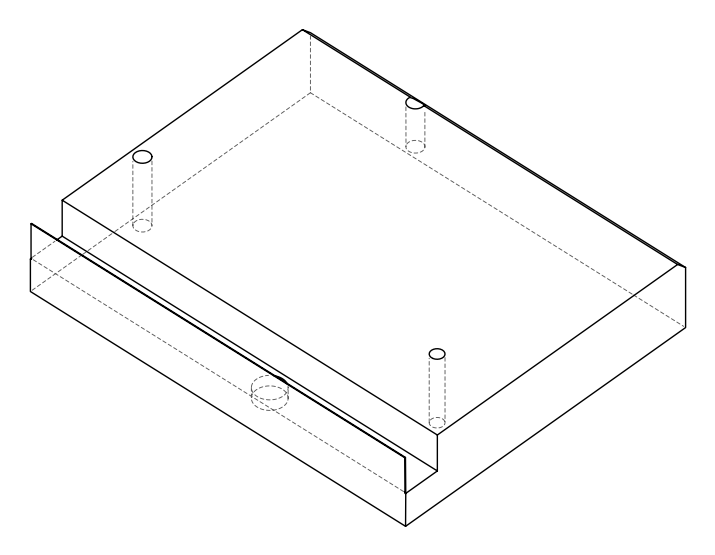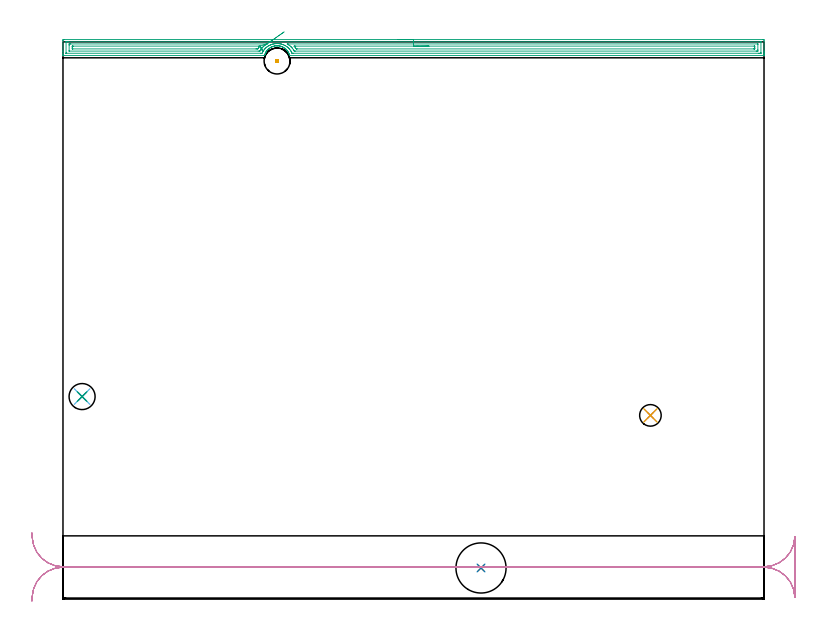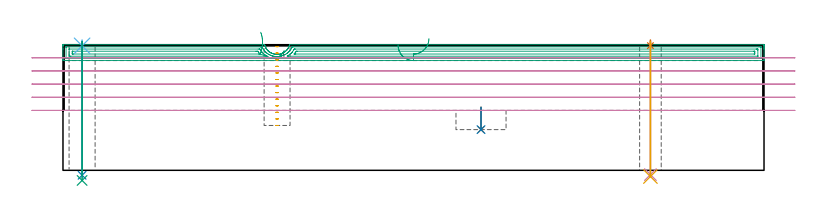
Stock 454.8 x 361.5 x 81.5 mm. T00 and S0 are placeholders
(PLAN: 11 operations, 9 tool changes, 27.7 min)
(1 INDEXABLE_INSERT_DRILL_BLIND_HOLE_FROM_SOLID | STEP1POCKET | NXT0302_013 | 0.07 min | 18972 mm3)
(2 DRILL_TO_ENLARGE_BLIND_HOLE | STEP1POCKET | UGT0301_382 | 0.07 min | 26701 mm3)
(3 AREA_MILL | FG_CHAMFER_SURFACE | UGT0205_001 | 14.77 min | 24115 mm3)
(4 MILL_RECTANGULAR_SLOT | SLOT_RECTANGULAR | UGT0201_019 | Follow Part, ap 10, ae 75% | 10.85 min | 745875 mm3)
(5 MILL_BLIND_HOLE_FROM_SOLID_MATERIAL | STEP1POCKET_1 | UGT0201_133 | Spiral | 0.45 min | 11518 mm3)
(6 SPOT_DRILL | STEP1HOLE | NXT0321_9005460120000 | 0.03 min | 112 mm3)
(7 SPOT_DRILL_1 | STEP1HOLE_1 | NXT0321_9005460120000 | 0.03 min | 5 mm3)
(8 DRILL_THROUGH_HOLE_INTO_CENTER | STEP1HOLE | NXT0301_065 | 0.35 min | 5633 mm3)
(9 DRILL_TO_ENLARGE_THROUGH_HOLE | STEP1HOLE | UGT0301_292 | 0.36 min | 12616 mm3)
(10 DRILL_THROUGH_HOLE_INTO_CENTER_1 | STEP1HOLE_1 | NXT0301_042 | 0.35 min | 3208 mm3)
(11 DRILL_TO_ENLARGE_THROUGH_HOLE_1 | STEP1HOLE_1 | NXT0301_104 | 0.35 min | 9308 mm3)
(TOOL NXT0302_013 | Index. Insert Drill 21mm [880-D2100L25-05] | D21 PA176 FL105 Z2)
(TOOL UGT0301_382 | Twist Drill Flat Bottom 32.5 mm | D32.5 PA180 FL175 Z2)
(TOOL UGT0205_001 | Chamfer Mill 20 x 3 x 45 deg. | D20 FL50 Z2)
(TOOL UGT0201_019 | End mill 40 mm | D40 FL63 Z6)
(TOOL UGT0201_133 | Carbide End Mill 15.0 | D15 FL30 Z4)
(TOOL NXT0321_9005460120000 | NC Spot Drill, 142deg, 12mm, Carbide, Uncoated | D12 PA142 FL30 Z2)
(TOOL NXT0301_065 | Carbide Drill 9.4mm [860.1-0940-075A1-MM 2214] | D9.4 PA140 FL98 Z2)
(TOOL UGT0301_292 | Twist Drill 16.9 mm | D16.9 PA118 FL120 Z2)
(TOOL NXT0301_042 | Carbide Drill 7.1mm [860.1-0710-057A1-MM 2214] | D7.1 PA140 FL85 Z2)
(TOOL NXT0301_104 | Carbide Drill 14mm [860.1-1400-112A1-MM 2214] | D14 PA140 FL123 Z2)
(OP 1 INDEXABLE_INSERT_DRILL_BLIND_HOLE_FROM_SOLID)
G17 G21 G94 G90
T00 M6
G54
G17 G0 G90 X271.2 Y20.2 S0 M3
G43 Z91.5 H1
G94 G81 G98 Z26.4 F250. R40.9
G80
M5
M2
(OP 2 DRILL_TO_ENLARGE_BLIND_HOLE)
G17 G21 G94 G90
T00 M6
G54
G17 G0 G90 X271.2 Y20.2 S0 M3
G43 Z91.5 H0
G94 G81 G98 Z26.4 F250. R40.9
G80
M5
M2
(OP 3 AREA_MILL)
G17 G21 G94 G90
T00 M6
G54
G17 G0 G90 X217.4 Y363. S1061 M3
G43 Z91.5 H0
Z81.2
G94 G1 X217.438 Z80.328 F250.
X217.552 Z79.464
X217.741 Z78.612
X218.003 Z77.78
X218.337 Z76.974
X218.74 Z76.2
X219.208 Z75.464
X219.74 Z74.772
X220.329 Z74.129
X220.972 Z73.54
X221.664 Z73.008
X222.4 Z72.54
X223.174 Z72.137
X223.98 Z71.803
X224.812 Z71.541
X225.664 Z71.352
X226.528 Z71.238
X227.4 Z71.2
X454.189
X454.538 Y362.998 Z71.201
X454.79 Y362.993 Z71.204
X454.796 Y362.656 Z71.541
X454.8 Y362.058 Z72.14
Y355.666 Z78.528
Y355.114 Z79.082
Y354.792 Z79.404
Y354.241 Z79.955
Y353.918 Z80.277
Y353.273 Z80.927
Y352.954 Z81.245
X454.798 Y352.826 Z81.367
X454.79 Y352.702 Z81.488
X454.635 Y352.7 Z81.5
X147.042
X147.037 Y352.703 Z81.497
X147.029 Y352.714 Z81.485
X147.009 Y352.783 Z81.415
X146.927 Y353.044 Z81.151
X146.893 Y353.154 Z81.044
X146.868 Y353.231 Z80.967
X146.816 Y353.376 Z80.823
X146.707 Y353.676 Z80.524
X146.605 Y353.918 Z80.282
X146.478 Y354.218 Z79.982
X146.296 Y354.567 Z79.633
X146.187 Y354.755 Z79.445
X146.033 Y355.017 Z79.182
X145.895 Y355.229 Z78.97
X145.746 Y355.458 Z78.741
X145.584 Y355.682 Z78.517
X145.336 Y355.985 Z78.215
X145.307 Y356.021 Z78.179
X145.015 Y356.35 Z77.849
X144.69 Y356.68 Z77.519
X144.407 Y356.933 Z77.267
X144.369 Y356.967 Z77.233
X144.037 Y357.241 Z76.958
X143.917 Y357.33 Z76.868
X143.796 Y357.419 Z76.779
X143.353 Y357.71 Z76.487
X142.902 Y357.98 Z76.219
X142.614 Y358.133 Z76.067
X142.535 Y358.169 Z76.031
X142.313 Y358.27 Z75.928
X142.007 Y358.396 Z75.8
X141.908 Y358.433 Z75.764
X141.685 Y358.512 Z75.682
X141.562 Y358.558 Z75.64
X141.498 Y358.578 Z75.621
X141.113 Y358.697 Z75.503
X141.054 Y358.711 Z75.488
X140.792 Y358.773 Z75.423
X140.667 Y358.804 Z75.394
X140.219 Y358.888 Z75.311
X139.791 Y358.942 Z75.253
X139.772 Y358.945 Z75.251
X139.325 Y358.984 Z75.214
X139.197 Y358.989 Z75.206
X139.138 Y358.992 Z75.205
X139.121 Y358.993
X139.101 Z75.203
X139.069 Y358.991 Z75.2
X139.021 Y358.993 Z75.204
X138.796
X138.71
X138.703
X138.613 Y358.988 Z75.206
X138.51 Y358.985 Z75.214
X138.431 Y358.981 Z75.217
X138.113 Y358.952 Z75.243
X137.983 Y358.941 Z75.256
X137.537 Y358.882 Z75.318
X137.22 Y358.819 Z75.377
X137.088 Y358.794 Z75.403
X136.642 Y358.684 Z75.516
X136.193 Y358.543 Z75.656
X136.03 Y358.481 Z75.716
X135.962 Y358.456 Z75.742
X135.748 Y358.376 Z75.821
X135.732 Y358.369 Z75.828
X135.644 Y358.331 Z75.868
X135.542 Y358.287 Z75.912
X135.434 Y358.238 Z75.957
X135.218 Y358.146 Z76.054
X135.189 Y358.133 Z76.066
X134.988 Y358.026 Z76.172
X134.854 Y357.956 Z76.243
X134.542 Y357.766 Z76.431
X134.402 Y357.682 Z76.516
X133.96 Y357.387 Z76.81
X133.762 Y357.241 Z76.958
X133.649 Y357.147 Z77.053
X133.577 Y357.087 Z77.113
X133.447 Y356.976 Z77.219
X133.408 Y356.944 Z77.252
X133.206 Y356.763 Z77.435
X133.066 Y356.636 Z77.562
X132.971 Y356.539 Z77.659
X132.785 Y356.35 Z77.85
X132.47 Y355.992 Z78.207
X132.172 Y355.624 Z78.575
X132.053 Y355.458 Z78.741
X131.942 Y355.286 Z78.912
X131.905 Y355.229 Z78.968
X131.863 Y355.165 Z79.034
X131.767 Y355.017 Z79.182
X131.688 Y354.882 Z79.316
X131.637 Y354.792 Z79.404
X131.565 Y354.671 Z79.528
X131.505 Y354.567 Z79.632
X131.473 Y354.506 Z79.693
X131.396 Y354.355 Z79.841
X131.277 Y354.126 Z80.072
X131.092 Y353.675 Z80.524
X131.022 Y353.481 Z80.715
X130.97 Y353.338 Z80.86
X130.932 Y353.231 Z80.967
X130.86 Y353.002 Z81.195
X130.787 Y352.779 Z81.412
X130.759 Y352.702 Z81.488
X130.078 Y352.7 Z81.5
X0.165
X0.01 Y352.702 Z81.488
X0.002 Y352.826 Z81.367
X0. Y352.954 Z81.245
Y353.273 Z80.927
Y353.918 Z80.277
Y355.114 Z79.082
Y355.666 Z78.528
Y362.38 Z71.817
X0.003 Y362.656 Z71.541
X0.01 Y362.993 Z71.204
X0.262 Y362.998 Z71.201
X0.611 Y363. Z71.2
X0.963
X227.4
Y361.586 Z72.614
X452.403 Y361.585 Z72.615
X452.605 Y361.584 Z72.616
X452.75 Y361.581 Z72.619
X452.781 Y361.579 Z72.621
X452.79 Y361.565 Z72.635
X452.793 Y361.538 Z72.662
X452.799 Y361.395 Z72.805
Y354.404 Z79.796
X452.795 Y354.274 Z79.926
X452.79 Y354.171 Z80.029
X452.783 Y354.121 Z80.079
X452.748 Y354.12 Z80.08
X452.403 Y354.116 Z80.084
X452.202 Y354.115 Z80.085
X451.51 Y354.114 Z80.086
X149.519 Y354.115 Z80.085
X148.828 Y354.119 Z80.081
X148.62 Y354.121 Z80.079
X148.61 Y354.13 Z80.07
X148.597 Y354.143 Z80.057
X148.3 Y354.792 Z79.408
X147.935 Y355.46 Z78.74
X147.807 Y355.666 Z78.534
X147.594 Y355.999 Z78.201
X147.182 Y356.539 Z77.661
X147.042 Y356.716 Z77.484
X146.707 Y357.09 Z77.11
X146.393 Y357.413 Z76.787
X146.149 Y357.645 Z76.555
X145.8 Y357.949 Z76.251
X145.38 Y358.287 Z75.913
X145.256 Y358.38 Z75.82
X144.934 Y358.602 Z75.598
X144.363 Y358.95 Z75.25
X143.994 Y359.161 Z75.039
X143.47 Y359.417 Z74.783
X143.003 Y359.618 Z74.582
X142.577 Y359.773 Z74.427
X141.757 Y360.034 Z74.166
X141.685 Y360.053 Z74.147
X141.659 Y360.059 Z74.141
X141.164 Y360.168 Z74.032
X140.792 Y360.237 Z73.963
X140.544 Y360.277 Z73.923
X139.899 Y360.354 Z73.846
X139.541 Y360.384 Z73.816
X139.006 Y360.402 Z73.798
X138.632 Y360.401 Z73.799
X138.113 Y360.372 Z73.828
X137.796 Y360.344 Z73.856
X137.22 Y360.272 Z73.928
X137.011 Y360.239 Z73.961
X136.327 Y360.102 Z74.098
X136.271 Y360.089 Z74.111
X136.051 Y360.034 Z74.166
X135.576 Y359.896 Z74.304
X135.537 Y359.884 Z74.316
X135.491 Y359.869 Z74.331
X135.434 Y359.849 Z74.351
X134.924 Y359.661 Z74.539
X134.542 Y359.504 Z74.696
X134.299 Y359.398 Z74.802
X133.797 Y359.161 Z75.039
X133.699 Y359.111 Z75.089
X133.68 Y359.1 Z75.1
X133.649 Y359.083 Z75.117
X133.148 Y358.777 Z75.423
X132.756 Y358.524 Z75.676
X132.613 Y358.426 Z75.774
X132.421 Y358.287 Z75.913
X132.113 Y358.042 Z76.158
X131.863 Y357.836 Z76.364
X131.639 Y357.633 Z76.567
X131.405 Y357.413 Z76.787
X131.192 Y357.196 Z77.004
X130.97 Y356.959 Z77.241
X130.774 Y356.731 Z77.469
X130.617 Y356.539 Z77.661
X130.382 Y356.241 Z77.959
X130.077 Y355.803 Z78.397
X130.023 Y355.719 Z78.481
X129.991 Y355.666 Z78.534
X129.699 Y355.162 Z79.038
X129.502 Y354.792 Z79.408
X129.396 Y354.585 Z79.615
X129.184 Y354.121 Z80.079
X128.979 Y354.119 Z80.081
X128.292 Y354.115 Z80.085
X128.091 Y354.114 Z80.086
X2.397 Y354.115 Z80.085
X2.195 Y354.116 Z80.084
X2.05 Y354.119 Z80.081
X2.019 Y354.121 Z80.079
X2.01 Y354.135 Z80.065
X2.007 Y354.162 Z80.038
X2.001 Y354.305 Z79.895
Y361.296 Z72.904
X2.005 Y361.426 Z72.774
X2.01 Y361.529 Z72.671
X2.017 Y361.579 Z72.621
X2.052 Y361.58 Z72.62
X2.397 Y361.584 Z72.616
X2.598 Y361.585 Z72.615
X3.29 Y361.586 Z72.614
X227.4
Y360.172 Z74.028
X450.478 Y360.171 Z74.029
X450.617 Y360.17 Z74.03
X450.757 Y360.166 Z74.034
X450.788 Y360.165 Z74.035
X450.792 Y360.141 Z74.059
X450.797 Y360.094 Z74.106
X450.799 Y360.034 Z74.166
X450.8 Y356.361 Z77.839
X450.796 Y355.666 Z78.534
X450.793 Y355.576 Z78.624
X450.79 Y355.538 Z78.662
X450.751 Y355.535 Z78.665
X450.617 Y355.532 Z78.668
X449.864 Y355.529 Z78.671
X449.724 Y355.528 Z78.672
X150.613 Y355.529 Z78.671
X150.473 Y355.531 Z78.669
X150.194 Y355.535 Z78.665
X150.052 Y355.544 Z78.656
X150.025 Y355.584 Z78.616
X149.976 Y355.666 Z78.534
X149.72 Y356.099 Z78.101
X149.435 Y356.539 Z77.661
X148.828 Y357.363 Z76.837
X148.786 Y357.413 Z76.787
X148.563 Y357.672 Z76.528
X147.974 Y358.287 Z75.913
X147.935 Y358.326 Z75.874
X147.398 Y358.812 Z75.388
X147.042 Y359.1 Z75.1
X146.961 Y359.161 Z75.039
X146.492 Y359.498 Z74.702
X146.149 Y359.722 Z74.478
X145.658 Y360.034 Z74.166
X145.458 Y360.16 Z74.04
X145.589 Y360.165 Z74.035
X145.869 Y360.17 Z74.03
X146.009 Y360.171 Z74.029
X227.4 Y360.172 Z74.028
Y358.757 Z75.443
X448.351
X448.666 Y358.756 Z75.444
X448.714 Y358.754 Z75.446
X448.763 Y358.75 Z75.45
X448.79 Y358.744 Z75.456
X448.8 Y358.287 Z75.913
Y357.444 Z76.756
X448.799 Y357.413 Z76.787
X448.79 Y356.992 Z77.208
X448.784 Y356.949 Z77.251
X448.707 Y356.947 Z77.253
X448.58 Y356.944 Z77.256
X448.419 Y356.943 Z77.257
X447.939
X151.986
X151.506 Y356.945 Z77.255
X151.438 Y356.947 Z77.253
X151.401 Y356.949 Z77.251
X151.367 Y356.984 Z77.216
X151.24 Y357.156 Z77.044
X151.049 Y357.413 Z76.787
X150.613 Y357.991 Z76.209
X150.366 Y358.287 Z75.913
X149.996 Y358.709 Z75.491
X149.961 Y358.752 Z75.448
X149.973 Y358.753 Z75.447
X150.134 Y358.755 Z75.445
X150.613 Y358.757 Z75.443
X151.025
X227.4
X228.272 Z75.481
X229.136 Z75.595
X229.988 Z75.783
X230.82 Z76.046
X231.626 Z76.38
X232.4 Z76.782
X233.136 Z77.251
X233.828 Z77.782
X234.471 Z78.372
X235.06 Z79.015
X235.592 Z79.707
X236.06 Z80.443
X236.463 Z81.216
X236.797 Z82.022
X237.059 Z82.854
X237.248 Z83.706
X237.362 Z84.571
X237.4 Z85.443
G0 Z91.5
X143.518 Y367.996
Z77.733
G1 X143.136 Y367.729 Z76.996
X142.702 Y367.425 Z76.302
X142.221 Y367.088 Z75.657
X141.696 Y366.72 Z75.066
X141.13 Y366.323 Z74.533
X140.528 Y365.902 Z74.063
X139.895 Y365.459 Z73.658
X139.236 Y364.997 Z73.322
X138.555 Y364.52 Z73.057
X137.858 Y364.031 Z72.866
X137.15 Y363.535 Z72.75
X136.436 Y363.035 Z72.709
X135.722 Y362.535 Z72.745
X135.013 Y362.039 Z72.856
X134.315 Y361.55 Z73.043
X133.633 Y361.072 Z73.303
X132.973 Y360.609 Z73.635
X132.338 Y360.165 Z74.035
X132.301 Y360.139 Z74.061
X132.222 Y360.087 Z74.113
X131.863 Y359.864 Z74.336
X131.433 Y359.581 Z74.619
X130.97 Y359.265 Z74.935
X130.909 Y359.22 Z74.98
X130.834 Y359.161 Z75.039
X130.425 Y358.821 Z75.379
X130.077 Y358.521 Z75.679
X129.954 Y358.407 Z75.793
X129.83 Y358.287 Z75.913
X129.514 Y357.965 Z76.235
X129.184 Y357.609 Z76.591
X129.092 Y357.503 Z76.697
X129.018 Y357.413 Z76.787
X128.701 Y357.012 Z77.188
X128.359 Y356.539 Z77.661
X128.331 Y356.5 Z77.7
X128.292 Y356.441 Z77.759
X127.766 Y355.576 Z78.624
X127.744 Y355.543 Z78.657
X127.678 Y355.535 Z78.665
X127.536 Y355.531 Z78.669
X127.399 Y355.53 Z78.67
X126.646 Y355.528 Z78.672
X4.322 Y355.529 Z78.671
X4.183 Y355.53 Z78.67
X4.043 Y355.534 Z78.666
X4.012 Y355.535 Z78.665
X4.008 Y355.559 Z78.641
X4.003 Y355.606 Z78.594
X4.001 Y355.666 Z78.534
X4. Y359.339 Z74.861
X4.004 Y360.034 Z74.166
X4.007 Y360.124 Z74.076
X4.01 Y360.162 Z74.038
X4.049 Y360.165 Z74.035
X4.183 Y360.168 Z74.032
X4.936 Y360.171 Z74.029
X5.076 Y360.172 Z74.028
X131.863 Y360.171 Z74.029
X132.003 Y360.17 Z74.03
X132.283 Y360.166 Z74.034
X132.338 Y360.165 Z74.035
X127.823 Y358.746 Z75.454
X127.399 Y358.259 Z75.941
X127.02 Y357.783 Z76.417
X126.744 Y357.413 Z76.787
X126.644 Y357.277 Z76.923
X126.506 Y357.086 Z77.114
X126.397 Y356.95 Z77.25
X126.299 Y356.947 Z77.253
X126.092 Y356.944 Z77.256
X125.613 Y356.943 Z77.257
X125.201
X6.449
X6.134 Y356.944 Z77.256
X6.086 Y356.946 Z77.254
X6.037 Y356.95 Z77.25
X6.01 Y356.956 Z77.244
X6. Y357.413 Z76.787
Y358.256 Z75.944
X6.001 Y358.287 Z75.913
X6.01 Y358.708 Z75.492
X6.016 Y358.751 Z75.449
X6.093 Y358.753 Z75.447
X6.22 Y358.756 Z75.444
X6.381 Y358.757 Z75.443
X6.861
X126.918
X127.399 Y358.756 Z75.444
X127.815 Y358.754 Z75.446
X127.82 Y358.751 Z75.449
X127.823 Y358.746 Z75.454
X128.124 Y358.193 Z76.058
X128.398 Y357.688 Z76.714
X128.644 Y357.235 Z77.418
X128.86 Y356.838 Z78.165
X129.044 Y356.5 Z78.947
X129.195 Y356.223 Z79.761
X129.312 Y356.009 Z80.598
X129.393 Y355.86 Z81.454
X129.438 Y355.777 Z82.321
X129.446 Y355.761 Z83.194
X129.419 Y355.812 Z84.064
X129.355 Y355.929 Z84.926
X129.256 Y356.112 Z85.773
X129.121 Y356.359 Z86.599
X128.953 Y356.668 Z87.397
X128.752 Y357.037 Z88.162
X128.52 Y357.463 Z88.887
X128.259 Y357.943 Z89.567
G0 Z91.5
M5
M2
(OP 4 MILL_RECTANGULAR_SLOT)
G17 G21 G94 G90
T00 M6
G54
G17 G0 G90 X-20.134 Y-1.2 S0 M3
G43 Z91.5 H0
Z72.98
G94 G1 X-19.97 Y1.795 F250.
G2 X0. Y20.7 R20. F500.
G1 X454.8
G2 X474.79 Y1.332 R20.
G1 X474.8
Y40.368
X474.79
G2 X454.8 Y21. R20.
G1 X0.
G2 X-19.97 Y39.905 R20.
G1 X-20.134 Y42.9 F250.
G0 Y-1.2 Z64.46
G1 X-19.97 Y1.795
G2 X0. Y20.7 R20. F500.
G1 X454.8
G2 X474.79 Y1.332 R20.
G1 X474.8
Y40.368
X474.79
G2 X454.8 Y21. R20.
G1 X0.
G2 X-19.97 Y39.905 R20.
G1 X-20.134 Y42.9 F250.
G0 Y-1.2 Z55.94
G1 X-19.97 Y1.795
G2 X0. Y20.7 R20. F500.
G1 X454.8
G2 X474.79 Y1.332 R20.
G1 X474.8
Y40.368
X474.79
G2 X454.8 Y21. R20.
G1 X0.
G2 X-19.97 Y39.905 R20.
G1 X-20.134 Y42.9 F250.
G0 Y-1.2 Z47.42
G1 X-19.97 Y1.795
G2 X0. Y20.7 R20. F500.
G1 X454.8
G2 X474.79 Y1.332 R20.
G1 X474.8
Y40.368
X474.79
G2 X454.8 Y21. R20.
G1 X0.
G2 X-19.97 Y39.905 R20.
G1 X-20.134 Y42.9 F250.
G0 Y-1.2 Z38.9
G1 X-19.97 Y1.795
G2 X0. Y20.7 R20. F500.
G1 X454.8
G2 X474.79 Y1.332 R20.
G1 X474.8
Y40.368
X474.79
G2 X454.8 Y21. R20.
G1 X0.
G2 X-19.97 Y39.905 R20.
G1 X-20.134 Y42.9 F250.
G0 Z91.5
M5
M2
(OP 5 MILL_BLIND_HOLE_FROM_SOLID_MATERIAL)
G17 G21 G94 G90
T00 M6
G54
G17 G0 G90 X138.9 Y349.1 S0 M3
G43 Z91.5 H0
Z80.238
G94 G3 X139.35 Y349.55 R0.45 F250.
X138.9 Y350. R0.45
X138. Y349.1 R0.9
X138.9 Y350. R-0.9
X138.45 Y349.55 R0.45
X138.9 Y349.1 R0.45
G0 Z75.977
G3 X139.35 Y349.55 R0.45
X138.9 Y350. R0.45
X138. Y349.1 R0.9
X138.9 Y350. R-0.9
X138.45 Y349.55 R0.45
X138.9 Y349.1 R0.45
G0 Z71.715
G3 X139.35 Y349.55 R0.45
X138.9 Y350. R0.45
X138. Y349.1 R0.9
X138.9 Y350. R-0.9
X138.45 Y349.55 R0.45
X138.9 Y349.1 R0.45
G0 Z67.454
G3 X139.35 Y349.55 R0.45
X138.9 Y350. R0.45
X138. Y349.1 R0.9
X138.9 Y350. R-0.9
X138.45 Y349.55 R0.45
X138.9 Y349.1 R0.45
G0 Z63.192
G3 X139.35 Y349.55 R0.45
X138.9 Y350. R0.45
X138. Y349.1 R0.9
X138.9 Y350. R-0.9
X138.45 Y349.55 R0.45
X138.9 Y349.1 R0.45
G0 Z58.931
G3 X139.35 Y349.55 R0.45
X138.9 Y350. R0.45
X138. Y349.1 R0.9
X138.9 Y350. R-0.9
X138.45 Y349.55 R0.45
X138.9 Y349.1 R0.45
G0 Z54.669
G3 X139.35 Y349.55 R0.45
X138.9 Y350. R0.45
X138. Y349.1 R0.9
X138.9 Y350. R-0.9
X138.45 Y349.55 R0.45
X138.9 Y349.1 R0.45
G0 Z50.408
G3 X139.35 Y349.55 R0.45
X138.9 Y350. R0.45
X138. Y349.1 R0.9
X138.9 Y350. R-0.9
X138.45 Y349.55 R0.45
X138.9 Y349.1 R0.45
G0 Z46.146
G3 X139.35 Y349.55 R0.45
X138.9 Y350. R0.45
X138. Y349.1 R0.9
X138.9 Y350. R-0.9
X138.45 Y349.55 R0.45
X138.9 Y349.1 R0.45
G0 Z41.885
G3 X139.35 Y349.55 R0.45
X138.9 Y350. R0.45
X138. Y349.1 R0.9
X138.9 Y350. R-0.9
X138.45 Y349.55 R0.45
X138.9 Y349.1 R0.45
G0 Z37.623
G3 X139.35 Y349.55 R0.45
X138.9 Y350. R0.45
X138. Y349.1 R0.9
X138.9 Y350. R-0.9
X138.45 Y349.55 R0.45
X138.9 Y349.1 R0.45
G0 Z33.362
G3 X139.35 Y349.55 R0.45
X138.9 Y350. R0.45
X138. Y349.1 R0.9
X138.9 Y350. R-0.9
X138.45 Y349.55 R0.45
X138.9 Y349.1 R0.45
G0 Z29.1
G3 X139.35 Y349.55 R0.45
X138.9 Y350. R0.45
X138. Y349.1 R0.9
X138.9 Y350. R-0.9
X138.45 Y349.55 R0.45
X138.9 Y349.1 R0.45
G0 Z91.5
M5
M2
(OP 6 SPOT_DRILL)
G17 G21 G94 G90
T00 M6
G54
G17 G0 G90 X12.4 Y131.4 S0 M3
G43 Z91.5 H0
G94 G81 G98 Z80.773 F250. R84.5
G80
M5
M2
(OP 7 SPOT_DRILL_1)
G17 G21 G94 G90
T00 M6
G54
G17 G0 G90 X381.1 Y119.2 S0 M3
G43 Z91.5 H0
G94 G81 G98 Z80.893 F250. R84.5
G80
M5
M2
(OP 8 DRILL_THROUGH_HOLE_INTO_CENTER)
G17 G21 G94 G90
T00 M6
G54
G17 G0 G90 X12.4 Y131.4 S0 M3
G43 Z91.5 H1
G94 G73 G98 Z-3.211 F250. Q8.471 R83.5
G80
M5
M2
(OP 9 DRILL_TO_ENLARGE_THROUGH_HOLE)
G17 G21 G94 G90
T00 M6
G54
G17 G0 G90 X12.4 Y131.4 S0 M3
G43 Z91.5 H0
G94 G73 G98 Z-6.577 F250. Q14.68 R83.5
G80
M5
M2
(OP 10 DRILL_THROUGH_HOLE_INTO_CENTER_1)
G17 G21 G94 G90
T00 M6
G54
G17 G0 G90 X381.1 Y119.2 S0 M3
G43 Z91.5 H1
G94 G73 G98 Z-2.792 F250. Q7.024 R83.5
G80
M5
M2
(OP 11 DRILL_TO_ENLARGE_THROUGH_HOLE_1)
G17 G21 G94 G90
T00 M6
G54
G17 G0 G90 X381.1 Y119.2 S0 M3
G43 Z91.5 H1
G94 G73 G98 Z-4.048 F250. Q12.221 R83.5
G80
M5
M2
